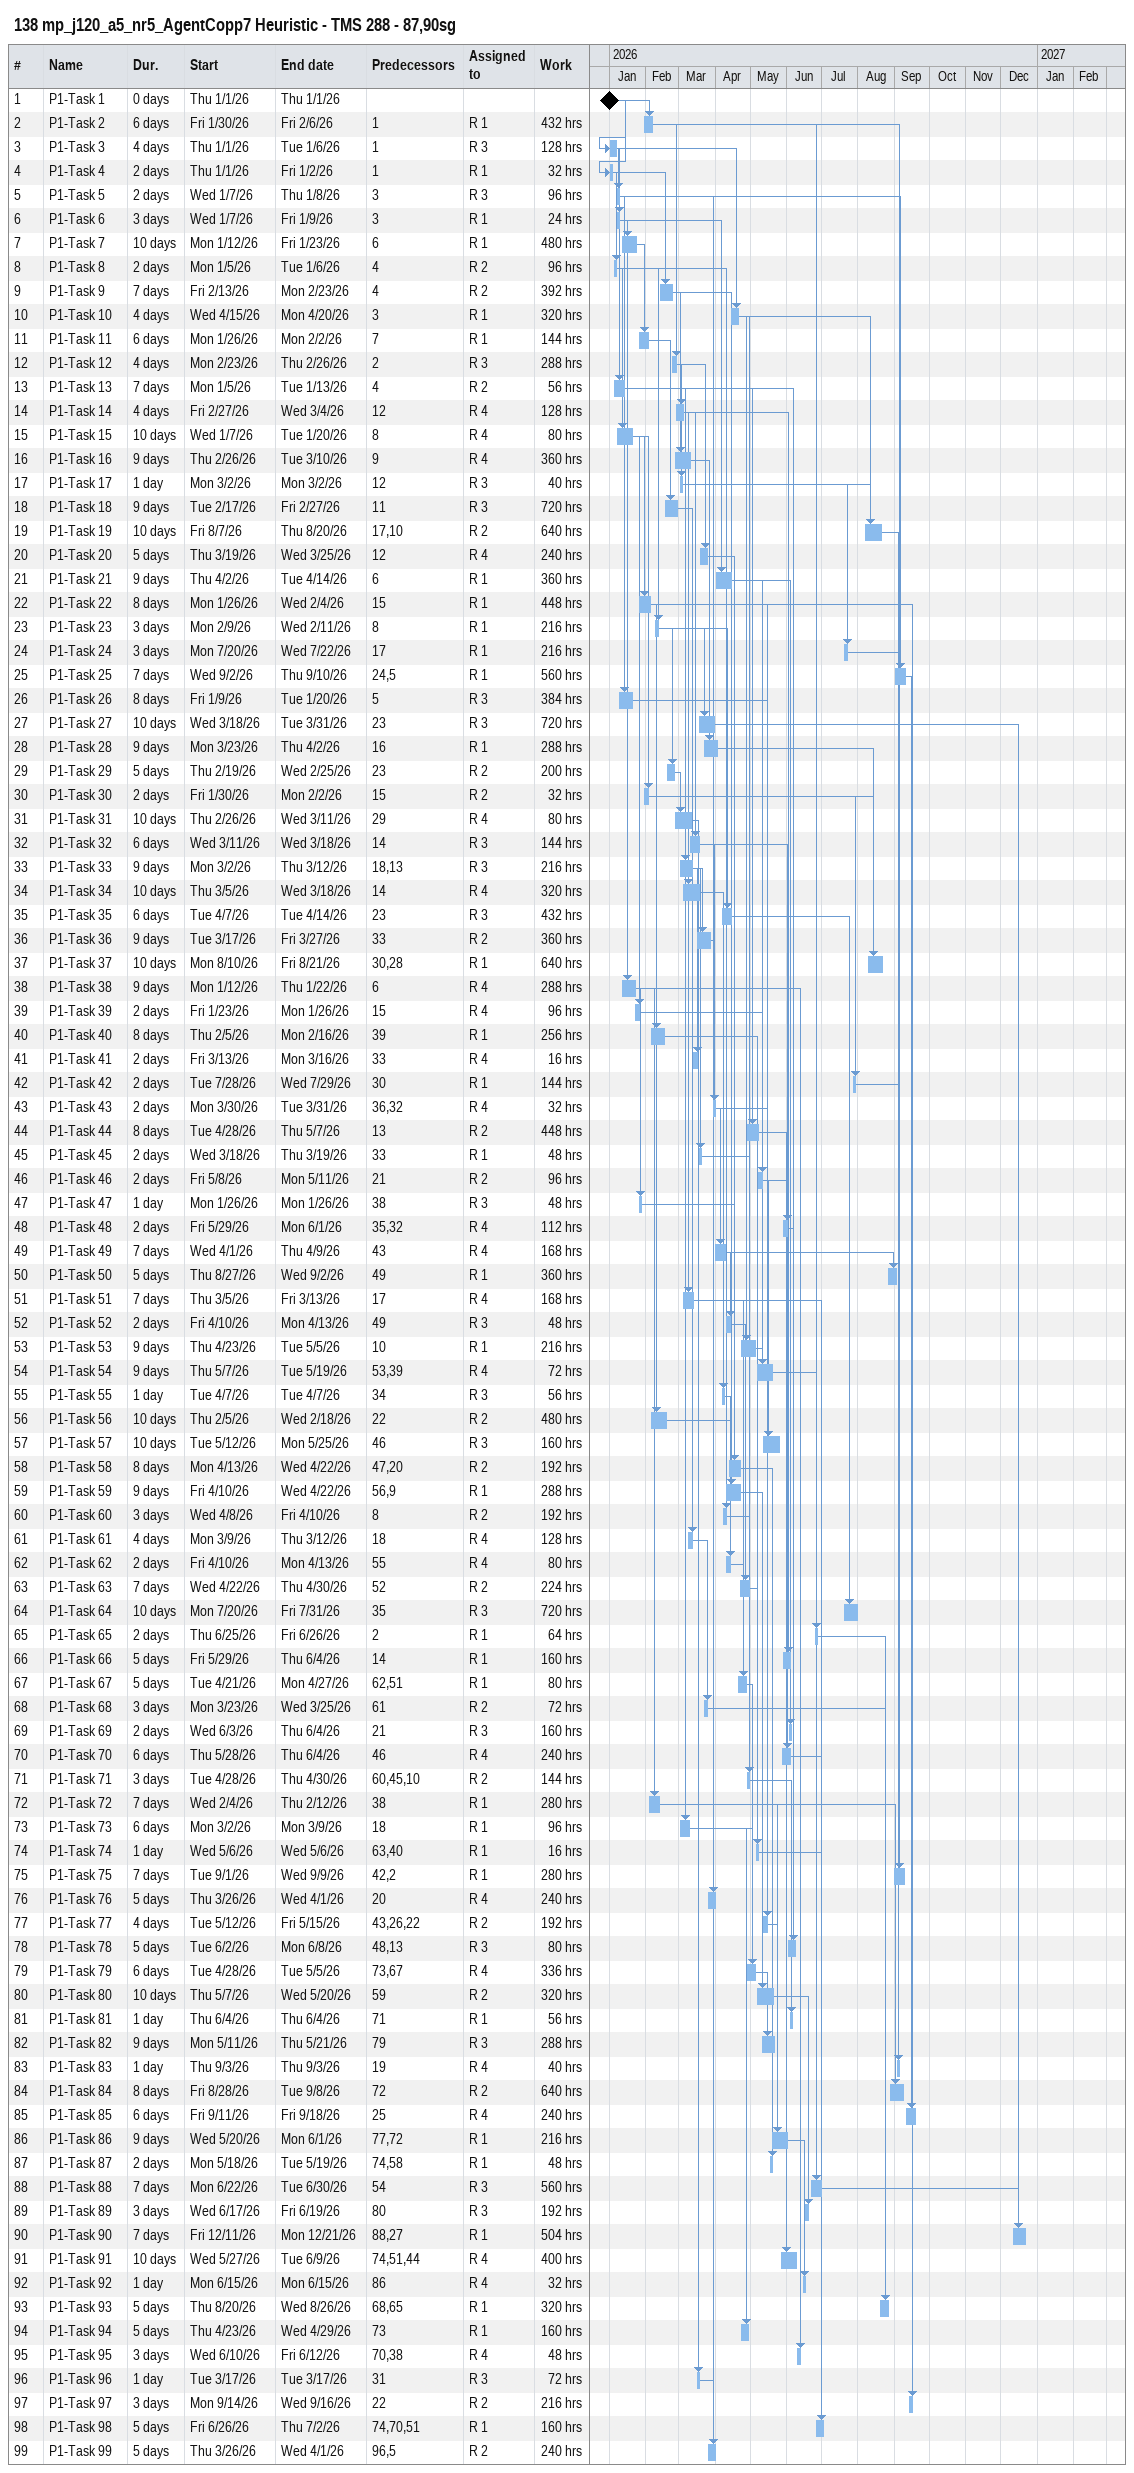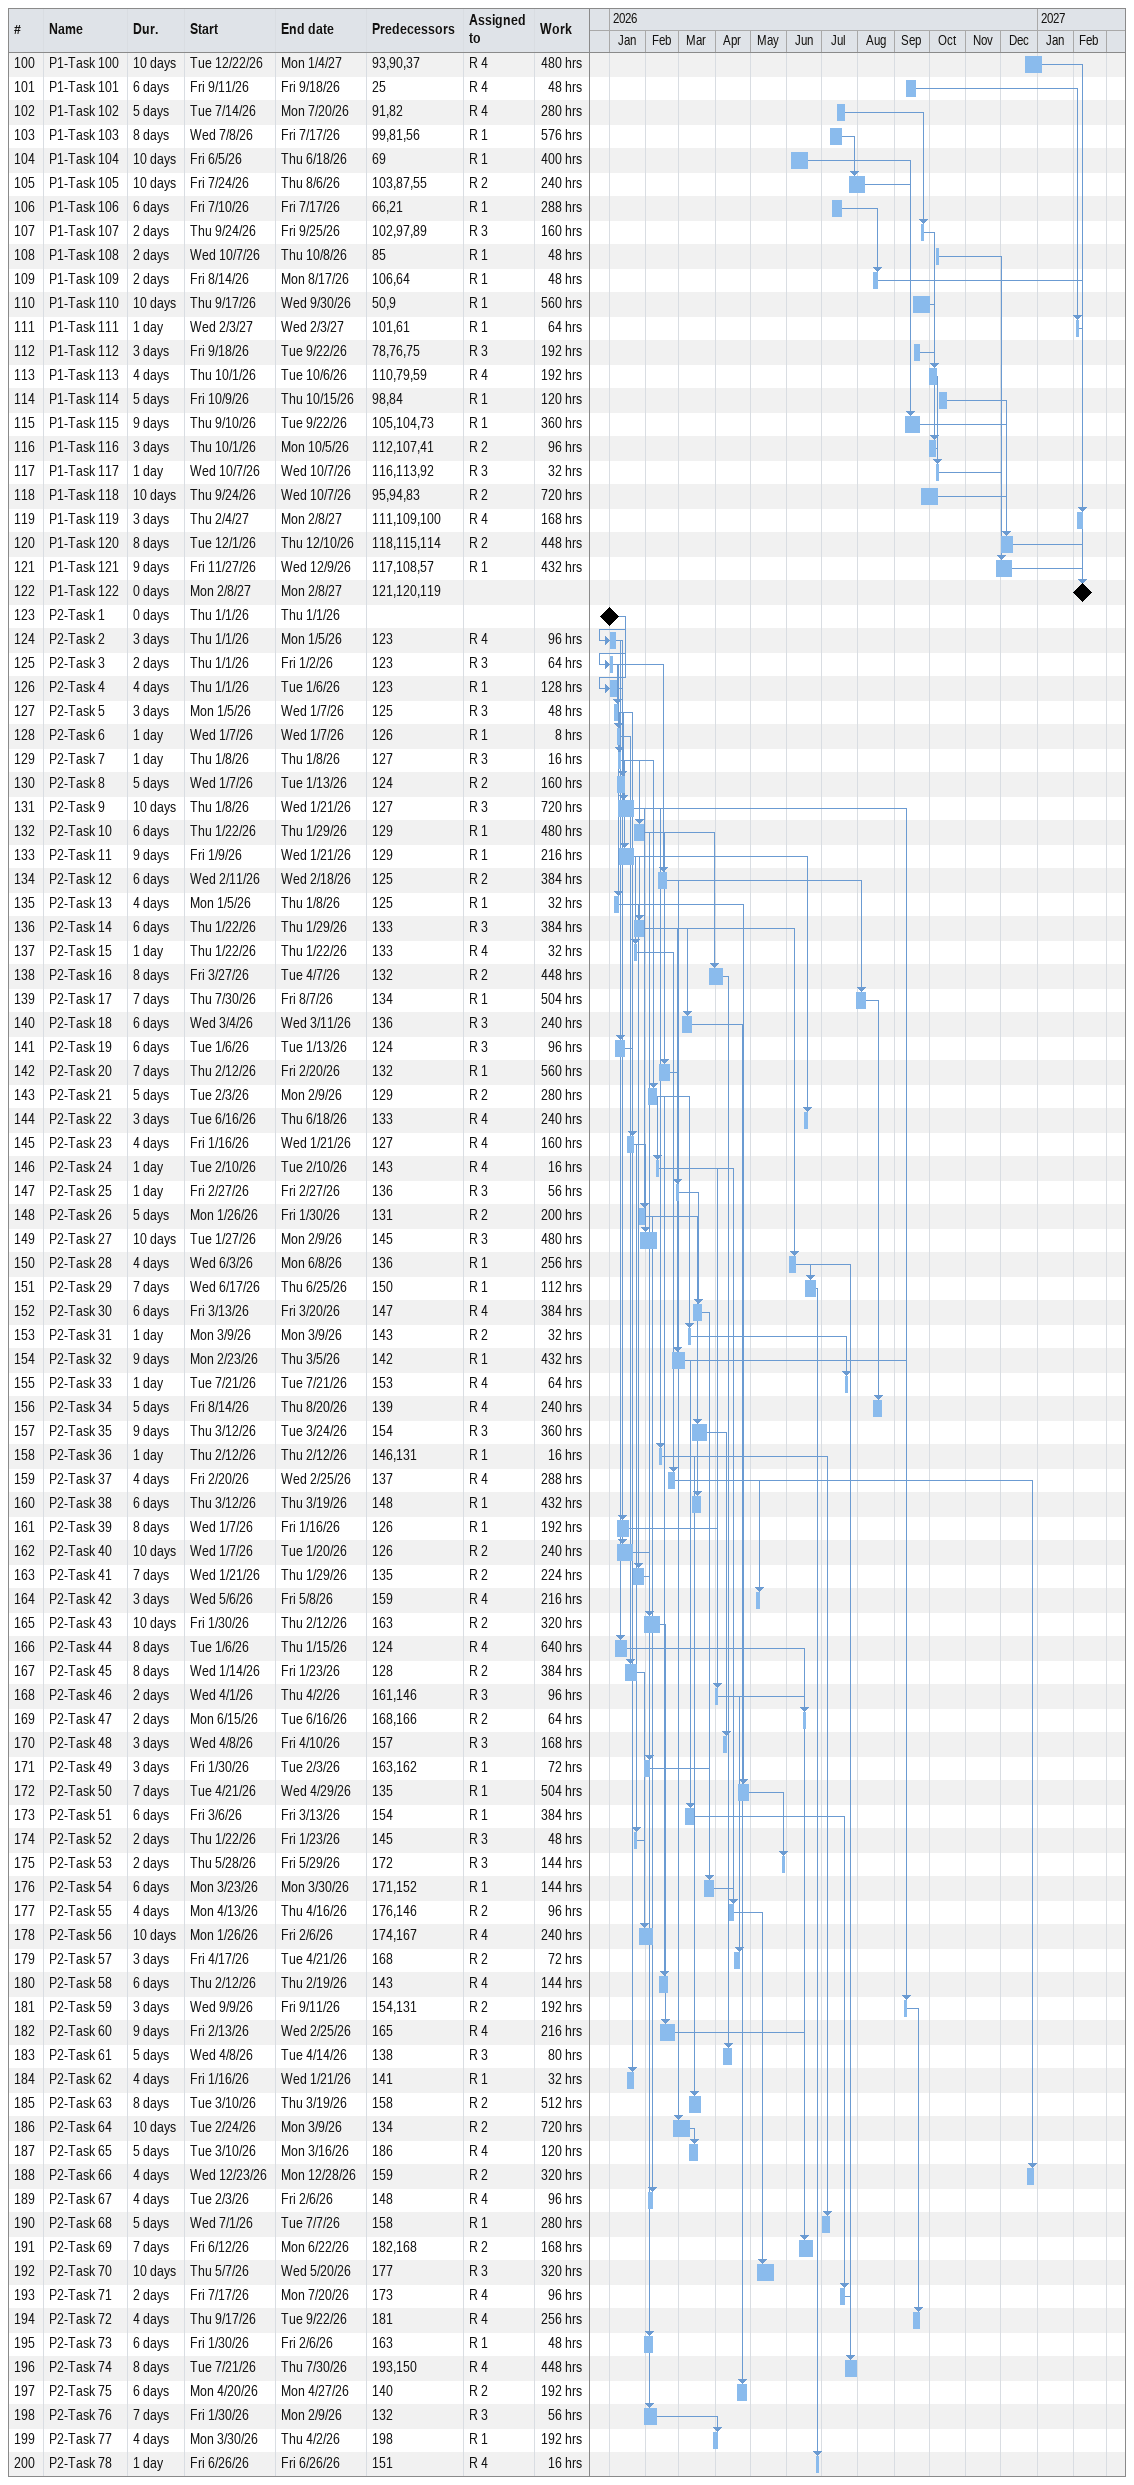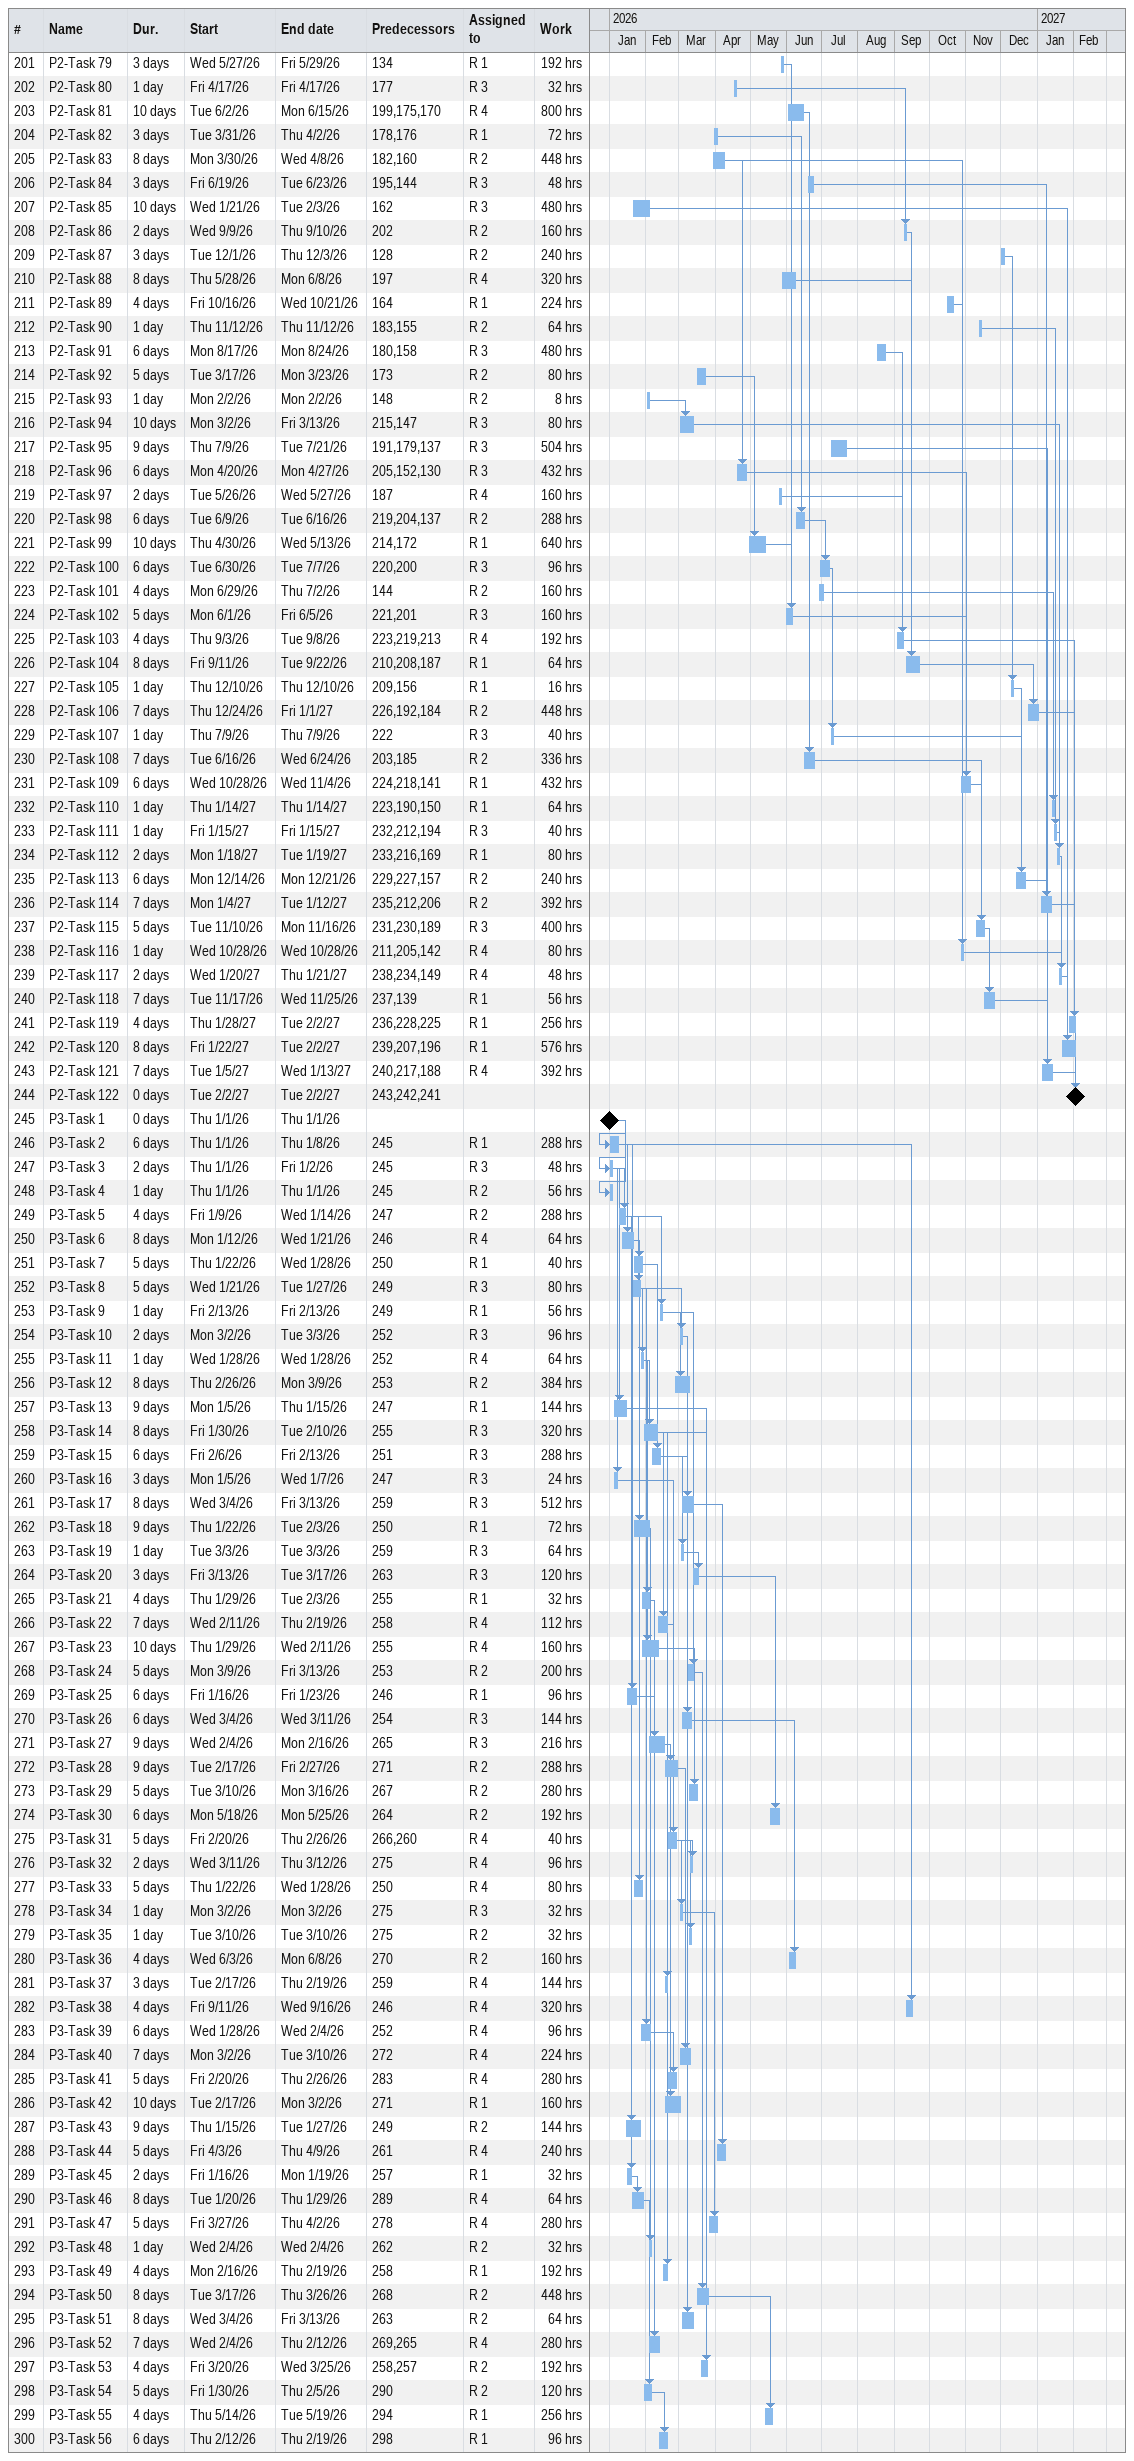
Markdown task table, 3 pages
138 mp_j120_a5_nr5_AgentCopp7 Heuristic - TMS 288 - 87,90sg

| ID | Task | Duration | Start | Finish | Predecessors | Resources | Work (h) |
|---|---|---|---|---|---|---|---|
| 1 | P1-Task 1 | 0d | 2026-01-01 | 2026-01-01 |  |  |  |
| 2 | P1-Task 2 | 6d | 2026-01-30 | 2026-02-06 | 1 | R 1 | 432 |
| 3 | P1-Task 3 | 4d | 2026-01-01 | 2026-01-06 | 1 | R 3 | 128 |
| 4 | P1-Task 4 | 2d | 2026-01-01 | 2026-01-02 | 1 | R 1 | 32 |
| 5 | P1-Task 5 | 2d | 2026-01-07 | 2026-01-08 | 3 | R 3 | 96 |
| 6 | P1-Task 6 | 3d | 2026-01-07 | 2026-01-09 | 3 | R 1 | 24 |
| 7 | P1-Task 7 | 10d | 2026-01-12 | 2026-01-23 | 6 | R 1 | 480 |
| 8 | P1-Task 8 | 2d | 2026-01-05 | 2026-01-06 | 4 | R 2 | 96 |
| 9 | P1-Task 9 | 7d | 2026-02-13 | 2026-02-23 | 4 | R 2 | 392 |
| 10 | P1-Task 10 | 4d | 2026-04-15 | 2026-04-20 | 3 | R 1 | 320 |
| 11 | P1-Task 11 | 6d | 2026-01-26 | 2026-02-02 | 7 | R 1 | 144 |
| 12 | P1-Task 12 | 4d | 2026-02-23 | 2026-02-26 | 2 | R 3 | 288 |
| 13 | P1-Task 13 | 7d | 2026-01-05 | 2026-01-13 | 4 | R 2 | 56 |
| 14 | P1-Task 14 | 4d | 2026-02-27 | 2026-03-04 | 12 | R 4 | 128 |
| 15 | P1-Task 15 | 10d | 2026-01-07 | 2026-01-20 | 8 | R 4 | 80 |
| 16 | P1-Task 16 | 9d | 2026-02-26 | 2026-03-10 | 9 | R 4 | 360 |
| 17 | P1-Task 17 | 1d | 2026-03-02 | 2026-03-02 | 12 | R 3 | 40 |
| 18 | P1-Task 18 | 9d | 2026-02-17 | 2026-02-27 | 11 | R 3 | 720 |
| 19 | P1-Task 19 | 10d | 2026-08-07 | 2026-08-20 | 17, 10 | R 2 | 640 |
| 20 | P1-Task 20 | 5d | 2026-03-19 | 2026-03-25 | 12 | R 4 | 240 |
| 21 | P1-Task 21 | 9d | 2026-04-02 | 2026-04-14 | 6 | R 1 | 360 |
| 22 | P1-Task 22 | 8d | 2026-01-26 | 2026-02-04 | 15 | R 1 | 448 |
| 23 | P1-Task 23 | 3d | 2026-02-09 | 2026-02-11 | 8 | R 1 | 216 |
| 24 | P1-Task 24 | 3d | 2026-07-20 | 2026-07-22 | 17 | R 1 | 216 |
| 25 | P1-Task 25 | 7d | 2026-09-02 | 2026-09-10 | 24, 5 | R 1 | 560 |
| 26 | P1-Task 26 | 8d | 2026-01-09 | 2026-01-20 | 5 | R 3 | 384 |
| 27 | P1-Task 27 | 10d | 2026-03-18 | 2026-03-31 | 23 | R 3 | 720 |
| 28 | P1-Task 28 | 9d | 2026-03-23 | 2026-04-02 | 16 | R 1 | 288 |
| 29 | P1-Task 29 | 5d | 2026-02-19 | 2026-02-25 | 23 | R 2 | 200 |
| 30 | P1-Task 30 | 2d | 2026-01-30 | 2026-02-02 | 15 | R 2 | 32 |
| 31 | P1-Task 31 | 10d | 2026-02-26 | 2026-03-11 | 29 | R 4 | 80 |
| 32 | P1-Task 32 | 6d | 2026-03-11 | 2026-03-18 | 14 | R 3 | 144 |
| 33 | P1-Task 33 | 9d | 2026-03-02 | 2026-03-12 | 18, 13 | R 3 | 216 |
| 34 | P1-Task 34 | 10d | 2026-03-05 | 2026-03-18 | 14 | R 4 | 320 |
| 35 | P1-Task 35 | 6d | 2026-04-07 | 2026-04-14 | 23 | R 3 | 432 |
| 36 | P1-Task 36 | 9d | 2026-03-17 | 2026-03-27 | 33 | R 2 | 360 |
| 37 | P1-Task 37 | 10d | 2026-08-10 | 2026-08-21 | 30, 28 | R 1 | 640 |
| 38 | P1-Task 38 | 9d | 2026-01-12 | 2026-01-22 | 6 | R 4 | 288 |
| 39 | P1-Task 39 | 2d | 2026-01-23 | 2026-01-26 | 15 | R 4 | 96 |
| 40 | P1-Task 40 | 8d | 2026-02-05 | 2026-02-16 | 39 | R 1 | 256 |
| 41 | P1-Task 41 | 2d | 2026-03-13 | 2026-03-16 | 33 | R 4 | 16 |
| 42 | P1-Task 42 | 2d | 2026-07-28 | 2026-07-29 | 30 | R 1 | 144 |
| 43 | P1-Task 43 | 2d | 2026-03-30 | 2026-03-31 | 36, 32 | R 4 | 32 |
| 44 | P1-Task 44 | 8d | 2026-04-28 | 2026-05-07 | 13 | R 2 | 448 |
| 45 | P1-Task 45 | 2d | 2026-03-18 | 2026-03-19 | 33 | R 1 | 48 |
| 46 | P1-Task 46 | 2d | 2026-05-08 | 2026-05-11 | 21 | R 2 | 96 |
| 47 | P1-Task 47 | 1d | 2026-01-26 | 2026-01-26 | 38 | R 3 | 48 |
| 48 | P1-Task 48 | 2d | 2026-05-29 | 2026-06-01 | 35, 32 | R 4 | 112 |
| 49 | P1-Task 49 | 7d | 2026-04-01 | 2026-04-09 | 43 | R 4 | 168 |
| 50 | P1-Task 50 | 5d | 2026-08-27 | 2026-09-02 | 49 | R 1 | 360 |
| 51 | P1-Task 51 | 7d | 2026-03-05 | 2026-03-13 | 17 | R 4 | 168 |
| 52 | P1-Task 52 | 2d | 2026-04-10 | 2026-04-13 | 49 | R 3 | 48 |
| 53 | P1-Task 53 | 9d | 2026-04-23 | 2026-05-05 | 10 | R 1 | 216 |
| 54 | P1-Task 54 | 9d | 2026-05-07 | 2026-05-19 | 53, 39 | R 4 | 72 |
| 55 | P1-Task 55 | 1d | 2026-04-07 | 2026-04-07 | 34 | R 3 | 56 |
| 56 | P1-Task 56 | 10d | 2026-02-05 | 2026-02-18 | 22 | R 2 | 480 |
| 57 | P1-Task 57 | 10d | 2026-05-12 | 2026-05-25 | 46 | R 3 | 160 |
| 58 | P1-Task 58 | 8d | 2026-04-13 | 2026-04-22 | 47, 20 | R 2 | 192 |
| 59 | P1-Task 59 | 9d | 2026-04-10 | 2026-04-22 | 56, 9 | R 1 | 288 |
| 60 | P1-Task 60 | 3d | 2026-04-08 | 2026-04-10 | 8 | R 2 | 192 |
| 61 | P1-Task 61 | 4d | 2026-03-09 | 2026-03-12 | 18 | R 4 | 128 |
| 62 | P1-Task 62 | 2d | 2026-04-10 | 2026-04-13 | 55 | R 4 | 80 |
| 63 | P1-Task 63 | 7d | 2026-04-22 | 2026-04-30 | 52 | R 2 | 224 |
| 64 | P1-Task 64 | 10d | 2026-07-20 | 2026-07-31 | 35 | R 3 | 720 |
| 65 | P1-Task 65 | 2d | 2026-06-25 | 2026-06-26 | 2 | R 1 | 64 |
| 66 | P1-Task 66 | 5d | 2026-05-29 | 2026-06-04 | 14 | R 1 | 160 |
| 67 | P1-Task 67 | 5d | 2026-04-21 | 2026-04-27 | 62, 51 | R 1 | 80 |
| 68 | P1-Task 68 | 3d | 2026-03-23 | 2026-03-25 | 61 | R 2 | 72 |
| 69 | P1-Task 69 | 2d | 2026-06-03 | 2026-06-04 | 21 | R 3 | 160 |
| 70 | P1-Task 70 | 6d | 2026-05-28 | 2026-06-04 | 46 | R 4 | 240 |
| 71 | P1-Task 71 | 3d | 2026-04-28 | 2026-04-30 | 60, 45, 10 | R 2 | 144 |
| 72 | P1-Task 72 | 7d | 2026-02-04 | 2026-02-12 | 38 | R 1 | 280 |
| 73 | P1-Task 73 | 6d | 2026-03-02 | 2026-03-09 | 18 | R 1 | 96 |
| 74 | P1-Task 74 | 1d | 2026-05-06 | 2026-05-06 | 63, 40 | R 1 | 16 |
| 75 | P1-Task 75 | 7d | 2026-09-01 | 2026-09-09 | 42, 2 | R 1 | 280 |
| 76 | P1-Task 76 | 5d | 2026-03-26 | 2026-04-01 | 20 | R 4 | 240 |
| 77 | P1-Task 77 | 4d | 2026-05-12 | 2026-05-15 | 43, 26, 22 | R 2 | 192 |
| 78 | P1-Task 78 | 5d | 2026-06-02 | 2026-06-08 | 48, 13 | R 3 | 80 |
| 79 | P1-Task 79 | 6d | 2026-04-28 | 2026-05-05 | 73, 67 | R 4 | 336 |
| 80 | P1-Task 80 | 10d | 2026-05-07 | 2026-05-20 | 59 | R 2 | 320 |
| 81 | P1-Task 81 | 1d | 2026-06-04 | 2026-06-04 | 71 | R 1 | 56 |
| 82 | P1-Task 82 | 9d | 2026-05-11 | 2026-05-21 | 79 | R 3 | 288 |
| 83 | P1-Task 83 | 1d | 2026-09-03 | 2026-09-03 | 19 | R 4 | 40 |
| 84 | P1-Task 84 | 8d | 2026-08-28 | 2026-09-08 | 72 | R 2 | 640 |
| 85 | P1-Task 85 | 6d | 2026-09-11 | 2026-09-18 | 25 | R 4 | 240 |
| 86 | P1-Task 86 | 9d | 2026-05-20 | 2026-06-01 | 77, 72 | R 1 | 216 |
| 87 | P1-Task 87 | 2d | 2026-05-18 | 2026-05-19 | 74, 58 | R 1 | 48 |
| 88 | P1-Task 88 | 7d | 2026-06-22 | 2026-06-30 | 54 | R 3 | 560 |
| 89 | P1-Task 89 | 3d | 2026-06-17 | 2026-06-19 | 80 | R 3 | 192 |
| 90 | P1-Task 90 | 7d | 2026-12-11 | 2026-12-21 | 88, 27 | R 1 | 504 |
| 91 | P1-Task 91 | 10d | 2026-05-27 | 2026-06-09 | 74, 51, 44 | R 4 | 400 |
| 92 | P1-Task 92 | 1d | 2026-06-15 | 2026-06-15 | 86 | R 4 | 32 |
| 93 | P1-Task 93 | 5d | 2026-08-20 | 2026-08-26 | 68, 65 | R 1 | 320 |
| 94 | P1-Task 94 | 5d | 2026-04-23 | 2026-04-29 | 73 | R 1 | 160 |
| 95 | P1-Task 95 | 3d | 2026-06-10 | 2026-06-12 | 70, 38 | R 4 | 48 |
| 96 | P1-Task 96 | 1d | 2026-03-17 | 2026-03-17 | 31 | R 3 | 72 |
| 97 | P1-Task 97 | 3d | 2026-09-14 | 2026-09-16 | 22 | R 2 | 216 |
| 98 | P1-Task 98 | 5d | 2026-06-26 | 2026-07-02 | 74, 70, 51 | R 1 | 160 |
| 99 | P1-Task 99 | 5d | 2026-03-26 | 2026-04-01 | 96, 5 | R 2 | 240 |
| 100 | P1-Task 100 | 10d | 2026-12-22 | 2027-01-04 | 93, 90, 37 | R 4 | 480 |
| 101 | P1-Task 101 | 6d | 2026-09-11 | 2026-09-18 | 25 | R 4 | 48 |
| 102 | P1-Task 102 | 5d | 2026-07-14 | 2026-07-20 | 91, 82 | R 4 | 280 |
| 103 | P1-Task 103 | 8d | 2026-07-08 | 2026-07-17 | 99, 81, 56 | R 1 | 576 |
| 104 | P1-Task 104 | 10d | 2026-06-05 | 2026-06-18 | 69 | R 1 | 400 |
| 105 | P1-Task 105 | 10d | 2026-07-24 | 2026-08-06 | 103, 87, 55 | R 2 | 240 |
| 106 | P1-Task 106 | 6d | 2026-07-10 | 2026-07-17 | 66, 21 | R 1 | 288 |
| 107 | P1-Task 107 | 2d | 2026-09-24 | 2026-09-25 | 102, 97, 89 | R 3 | 160 |
| 108 | P1-Task 108 | 2d | 2026-10-07 | 2026-10-08 | 85 | R 1 | 48 |
| 109 | P1-Task 109 | 2d | 2026-08-14 | 2026-08-17 | 106, 64 | R 1 | 48 |
| 110 | P1-Task 110 | 10d | 2026-09-17 | 2026-09-30 | 50, 9 | R 1 | 560 |
| 111 | P1-Task 111 | 1d | 2027-02-03 | 2027-02-03 | 101, 61 | R 1 | 64 |
| 112 | P1-Task 112 | 3d | 2026-09-18 | 2026-09-22 | 78, 76, 75 | R 3 | 192 |
| 113 | P1-Task 113 | 4d | 2026-10-01 | 2026-10-06 | 110, 79, 59 | R 4 | 192 |
| 114 | P1-Task 114 | 5d | 2026-10-09 | 2026-10-15 | 98, 84 | R 1 | 120 |
| 115 | P1-Task 115 | 9d | 2026-09-10 | 2026-09-22 | 105, 104, 73 | R 1 | 360 |
| 116 | P1-Task 116 | 3d | 2026-10-01 | 2026-10-05 | 112, 107, 41 | R 2 | 96 |
| 117 | P1-Task 117 | 1d | 2026-10-07 | 2026-10-07 | 116, 113, 92 | R 3 | 32 |
| 118 | P1-Task 118 | 10d | 2026-09-24 | 2026-10-07 | 95, 94, 83 | R 2 | 720 |
| 119 | P1-Task 119 | 3d | 2027-02-04 | 2027-02-08 | 111, 109, 100 | R 4 | 168 |
| 120 | P1-Task 120 | 8d | 2026-12-01 | 2026-12-10 | 118, 115, 114 | R 2 | 448 |
| 121 | P1-Task 121 | 9d | 2026-11-27 | 2026-12-09 | 117, 108, 57 | R 1 | 432 |
| 122 | P1-Task 122 | 0d | 2027-02-08 | 2027-02-08 | 121, 120, 119 |  |  |
| 123 | P2-Task 1 | 0d | 2026-01-01 | 2026-01-01 |  |  |  |
| 124 | P2-Task 2 | 3d | 2026-01-01 | 2026-01-05 | 123 | R 4 | 96 |
| 125 | P2-Task 3 | 2d | 2026-01-01 | 2026-01-02 | 123 | R 3 | 64 |
| 126 | P2-Task 4 | 4d | 2026-01-01 | 2026-01-06 | 123 | R 1 | 128 |
| 127 | P2-Task 5 | 3d | 2026-01-05 | 2026-01-07 | 125 | R 3 | 48 |
| 128 | P2-Task 6 | 1d | 2026-01-07 | 2026-01-07 | 126 | R 1 | 8 |
| 129 | P2-Task 7 | 1d | 2026-01-08 | 2026-01-08 | 127 | R 3 | 16 |
| 130 | P2-Task 8 | 5d | 2026-01-07 | 2026-01-13 | 124 | R 2 | 160 |
| 131 | P2-Task 9 | 10d | 2026-01-08 | 2026-01-21 | 127 | R 3 | 720 |
| 132 | P2-Task 10 | 6d | 2026-01-22 | 2026-01-29 | 129 | R 1 | 480 |
| 133 | P2-Task 11 | 9d | 2026-01-09 | 2026-01-21 | 129 | R 1 | 216 |
| 134 | P2-Task 12 | 6d | 2026-02-11 | 2026-02-18 | 125 | R 2 | 384 |
| 135 | P2-Task 13 | 4d | 2026-01-05 | 2026-01-08 | 125 | R 1 | 32 |
| 136 | P2-Task 14 | 6d | 2026-01-22 | 2026-01-29 | 133 | R 3 | 384 |
| 137 | P2-Task 15 | 1d | 2026-01-22 | 2026-01-22 | 133 | R 4 | 32 |
| 138 | P2-Task 16 | 8d | 2026-03-27 | 2026-04-07 | 132 | R 2 | 448 |
| 139 | P2-Task 17 | 7d | 2026-07-30 | 2026-08-07 | 134 | R 1 | 504 |
| 140 | P2-Task 18 | 6d | 2026-03-04 | 2026-03-11 | 136 | R 3 | 240 |
| 141 | P2-Task 19 | 6d | 2026-01-06 | 2026-01-13 | 124 | R 3 | 96 |
| 142 | P2-Task 20 | 7d | 2026-02-12 | 2026-02-20 | 132 | R 1 | 560 |
| 143 | P2-Task 21 | 5d | 2026-02-03 | 2026-02-09 | 129 | R 2 | 280 |
| 144 | P2-Task 22 | 3d | 2026-06-16 | 2026-06-18 | 133 | R 4 | 240 |
| 145 | P2-Task 23 | 4d | 2026-01-16 | 2026-01-21 | 127 | R 4 | 160 |
| 146 | P2-Task 24 | 1d | 2026-02-10 | 2026-02-10 | 143 | R 4 | 16 |
| 147 | P2-Task 25 | 1d | 2026-02-27 | 2026-02-27 | 136 | R 3 | 56 |
| 148 | P2-Task 26 | 5d | 2026-01-26 | 2026-01-30 | 131 | R 2 | 200 |
| 149 | P2-Task 27 | 10d | 2026-01-27 | 2026-02-09 | 145 | R 3 | 480 |
| 150 | P2-Task 28 | 4d | 2026-06-03 | 2026-06-08 | 136 | R 1 | 256 |
| 151 | P2-Task 29 | 7d | 2026-06-17 | 2026-06-25 | 150 | R 1 | 112 |
| 152 | P2-Task 30 | 6d | 2026-03-13 | 2026-03-20 | 147 | R 4 | 384 |
| 153 | P2-Task 31 | 1d | 2026-03-09 | 2026-03-09 | 143 | R 2 | 32 |
| 154 | P2-Task 32 | 9d | 2026-02-23 | 2026-03-05 | 142 | R 1 | 432 |
| 155 | P2-Task 33 | 1d | 2026-07-21 | 2026-07-21 | 153 | R 4 | 64 |
| 156 | P2-Task 34 | 5d | 2026-08-14 | 2026-08-20 | 139 | R 4 | 240 |
| 157 | P2-Task 35 | 9d | 2026-03-12 | 2026-03-24 | 154 | R 3 | 360 |
| 158 | P2-Task 36 | 1d | 2026-02-12 | 2026-02-12 | 146, 131 | R 1 | 16 |
| 159 | P2-Task 37 | 4d | 2026-02-20 | 2026-02-25 | 137 | R 4 | 288 |
| 160 | P2-Task 38 | 6d | 2026-03-12 | 2026-03-19 | 148 | R 1 | 432 |
| 161 | P2-Task 39 | 8d | 2026-01-07 | 2026-01-16 | 126 | R 1 | 192 |
| 162 | P2-Task 40 | 10d | 2026-01-07 | 2026-01-20 | 126 | R 2 | 240 |
| 163 | P2-Task 41 | 7d | 2026-01-21 | 2026-01-29 | 135 | R 2 | 224 |
| 164 | P2-Task 42 | 3d | 2026-05-06 | 2026-05-08 | 159 | R 4 | 216 |
| 165 | P2-Task 43 | 10d | 2026-01-30 | 2026-02-12 | 163 | R 2 | 320 |
| 166 | P2-Task 44 | 8d | 2026-01-06 | 2026-01-15 | 124 | R 4 | 640 |
| 167 | P2-Task 45 | 8d | 2026-01-14 | 2026-01-23 | 128 | R 2 | 384 |
| 168 | P2-Task 46 | 2d | 2026-04-01 | 2026-04-02 | 161, 146 | R 3 | 96 |
| 169 | P2-Task 47 | 2d | 2026-06-15 | 2026-06-16 | 168, 166 | R 2 | 64 |
| 170 | P2-Task 48 | 3d | 2026-04-08 | 2026-04-10 | 157 | R 3 | 168 |
| 171 | P2-Task 49 | 3d | 2026-01-30 | 2026-02-03 | 163, 162 | R 1 | 72 |
| 172 | P2-Task 50 | 7d | 2026-04-21 | 2026-04-29 | 135 | R 1 | 504 |
| 173 | P2-Task 51 | 6d | 2026-03-06 | 2026-03-13 | 154 | R 1 | 384 |
| 174 | P2-Task 52 | 2d | 2026-01-22 | 2026-01-23 | 145 | R 3 | 48 |
| 175 | P2-Task 53 | 2d | 2026-05-28 | 2026-05-29 | 172 | R 3 | 144 |
| 176 | P2-Task 54 | 6d | 2026-03-23 | 2026-03-30 | 171, 152 | R 1 | 144 |
| 177 | P2-Task 55 | 4d | 2026-04-13 | 2026-04-16 | 176, 146 | R 2 | 96 |
| 178 | P2-Task 56 | 10d | 2026-01-26 | 2026-02-06 | 174, 167 | R 4 | 240 |
| 179 | P2-Task 57 | 3d | 2026-04-17 | 2026-04-21 | 168 | R 2 | 72 |
| 180 | P2-Task 58 | 6d | 2026-02-12 | 2026-02-19 | 143 | R 4 | 144 |
| 181 | P2-Task 59 | 3d | 2026-09-09 | 2026-09-11 | 154, 131 | R 2 | 192 |
| 182 | P2-Task 60 | 9d | 2026-02-13 | 2026-02-25 | 165 | R 4 | 216 |
| 183 | P2-Task 61 | 5d | 2026-04-08 | 2026-04-14 | 138 | R 3 | 80 |
| 184 | P2-Task 62 | 4d | 2026-01-16 | 2026-01-21 | 141 | R 1 | 32 |
| 185 | P2-Task 63 | 8d | 2026-03-10 | 2026-03-19 | 158 | R 2 | 512 |
| 186 | P2-Task 64 | 10d | 2026-02-24 | 2026-03-09 | 134 | R 2 | 720 |
| 187 | P2-Task 65 | 5d | 2026-03-10 | 2026-03-16 | 186 | R 4 | 120 |
| 188 | P2-Task 66 | 4d | 2026-12-23 | 2026-12-28 | 159 | R 2 | 320 |
| 189 | P2-Task 67 | 4d | 2026-02-03 | 2026-02-06 | 148 | R 4 | 96 |
| 190 | P2-Task 68 | 5d | 2026-07-01 | 2026-07-07 | 158 | R 1 | 280 |
| 191 | P2-Task 69 | 7d | 2026-06-12 | 2026-06-22 | 182, 168 | R 2 | 168 |
| 192 | P2-Task 70 | 10d | 2026-05-07 | 2026-05-20 | 177 | R 3 | 320 |
| 193 | P2-Task 71 | 2d | 2026-07-17 | 2026-07-20 | 173 | R 4 | 96 |
| 194 | P2-Task 72 | 4d | 2026-09-17 | 2026-09-22 | 181 | R 4 | 256 |
| 195 | P2-Task 73 | 6d | 2026-01-30 | 2026-02-06 | 163 | R 1 | 48 |
| 196 | P2-Task 74 | 8d | 2026-07-21 | 2026-07-30 | 193, 150 | R 4 | 448 |
| 197 | P2-Task 75 | 6d | 2026-04-20 | 2026-04-27 | 140 | R 2 | 192 |
| 198 | P2-Task 76 | 7d | 2026-01-30 | 2026-02-09 | 132 | R 3 | 56 |
| 199 | P2-Task 77 | 4d | 2026-03-30 | 2026-04-02 | 198 | R 1 | 192 |
| 200 | P2-Task 78 | 1d | 2026-06-26 | 2026-06-26 | 151 | R 4 | 16 |
| 201 | P2-Task 79 | 3d | 2026-05-27 | 2026-05-29 | 134 | R 1 | 192 |
| 202 | P2-Task 80 | 1d | 2026-04-17 | 2026-04-17 | 177 | R 3 | 32 |
| 203 | P2-Task 81 | 10d | 2026-06-02 | 2026-06-15 | 199, 175, 170 | R 4 | 800 |
| 204 | P2-Task 82 | 3d | 2026-03-31 | 2026-04-02 | 178, 176 | R 1 | 72 |
| 205 | P2-Task 83 | 8d | 2026-03-30 | 2026-04-08 | 182, 160 | R 2 | 448 |
| 206 | P2-Task 84 | 3d | 2026-06-19 | 2026-06-23 | 195, 144 | R 3 | 48 |
| 207 | P2-Task 85 | 10d | 2026-01-21 | 2026-02-03 | 162 | R 3 | 480 |
| 208 | P2-Task 86 | 2d | 2026-09-09 | 2026-09-10 | 202 | R 2 | 160 |
| 209 | P2-Task 87 | 3d | 2026-12-01 | 2026-12-03 | 128 | R 2 | 240 |
| 210 | P2-Task 88 | 8d | 2026-05-28 | 2026-06-08 | 197 | R 4 | 320 |
| 211 | P2-Task 89 | 4d | 2026-10-16 | 2026-10-21 | 164 | R 1 | 224 |
| 212 | P2-Task 90 | 1d | 2026-11-12 | 2026-11-12 | 183, 155 | R 2 | 64 |
| 213 | P2-Task 91 | 6d | 2026-08-17 | 2026-08-24 | 180, 158 | R 3 | 480 |
| 214 | P2-Task 92 | 5d | 2026-03-17 | 2026-03-23 | 173 | R 2 | 80 |
| 215 | P2-Task 93 | 1d | 2026-02-02 | 2026-02-02 | 148 | R 2 | 8 |
| 216 | P2-Task 94 | 10d | 2026-03-02 | 2026-03-13 | 215, 147 | R 3 | 80 |
| 217 | P2-Task 95 | 9d | 2026-07-09 | 2026-07-21 | 191, 179, 137 | R 3 | 504 |
| 218 | P2-Task 96 | 6d | 2026-04-20 | 2026-04-27 | 205, 152, 130 | R 3 | 432 |
| 219 | P2-Task 97 | 2d | 2026-05-26 | 2026-05-27 | 187 | R 4 | 160 |
| 220 | P2-Task 98 | 6d | 2026-06-09 | 2026-06-16 | 219, 204, 137 | R 2 | 288 |
| 221 | P2-Task 99 | 10d | 2026-04-30 | 2026-05-13 | 214, 172 | R 1 | 640 |
| 222 | P2-Task 100 | 6d | 2026-06-30 | 2026-07-07 | 220, 200 | R 3 | 96 |
| 223 | P2-Task 101 | 4d | 2026-06-29 | 2026-07-02 | 144 | R 2 | 160 |
| 224 | P2-Task 102 | 5d | 2026-06-01 | 2026-06-05 | 221, 201 | R 3 | 160 |
| 225 | P2-Task 103 | 4d | 2026-09-03 | 2026-09-08 | 223, 219, 213 | R 4 | 192 |
| 226 | P2-Task 104 | 8d | 2026-09-11 | 2026-09-22 | 210, 208, 187 | R 1 | 64 |
| 227 | P2-Task 105 | 1d | 2026-12-10 | 2026-12-10 | 209, 156 | R 1 | 16 |
| 228 | P2-Task 106 | 7d | 2026-12-24 | 2027-01-01 | 226, 192, 184 | R 2 | 448 |
| 229 | P2-Task 107 | 1d | 2026-07-09 | 2026-07-09 | 222 | R 3 | 40 |
| 230 | P2-Task 108 | 7d | 2026-06-16 | 2026-06-24 | 203, 185 | R 2 | 336 |
| 231 | P2-Task 109 | 6d | 2026-10-28 | 2026-11-04 | 224, 218, 141 | R 1 | 432 |
| 232 | P2-Task 110 | 1d | 2027-01-14 | 2027-01-14 | 223, 190, 150 | R 1 | 64 |
| 233 | P2-Task 111 | 1d | 2027-01-15 | 2027-01-15 | 232, 212, 194 | R 3 | 40 |
| 234 | P2-Task 112 | 2d | 2027-01-18 | 2027-01-19 | 233, 216, 169 | R 1 | 80 |
| 235 | P2-Task 113 | 6d | 2026-12-14 | 2026-12-21 | 229, 227, 157 | R 2 | 240 |
| 236 | P2-Task 114 | 7d | 2027-01-04 | 2027-01-12 | 235, 212, 206 | R 2 | 392 |
| 237 | P2-Task 115 | 5d | 2026-11-10 | 2026-11-16 | 231, 230, 189 | R 3 | 400 |
| 238 | P2-Task 116 | 1d | 2026-10-28 | 2026-10-28 | 211, 205, 142 | R 4 | 80 |
| 239 | P2-Task 117 | 2d | 2027-01-20 | 2027-01-21 | 238, 234, 149 | R 4 | 48 |
| 240 | P2-Task 118 | 7d | 2026-11-17 | 2026-11-25 | 237, 139 | R 1 | 56 |
| 241 | P2-Task 119 | 4d | 2027-01-28 | 2027-02-02 | 236, 228, 225 | R 1 | 256 |
| 242 | P2-Task 120 | 8d | 2027-01-22 | 2027-02-02 | 239, 207, 196 | R 1 | 576 |
| 243 | P2-Task 121 | 7d | 2027-01-05 | 2027-01-13 | 240, 217, 188 | R 4 | 392 |
| 244 | P2-Task 122 | 0d | 2027-02-02 | 2027-02-02 | 243, 242, 241 |  |  |
| 245 | P3-Task 1 | 0d | 2026-01-01 | 2026-01-01 |  |  |  |
| 246 | P3-Task 2 | 6d | 2026-01-01 | 2026-01-08 | 245 | R 1 | 288 |
| 247 | P3-Task 3 | 2d | 2026-01-01 | 2026-01-02 | 245 | R 3 | 48 |
| 248 | P3-Task 4 | 1d | 2026-01-01 | 2026-01-01 | 245 | R 2 | 56 |
| 249 | P3-Task 5 | 4d | 2026-01-09 | 2026-01-14 | 247 | R 2 | 288 |
| 250 | P3-Task 6 | 8d | 2026-01-12 | 2026-01-21 | 246 | R 4 | 64 |
| 251 | P3-Task 7 | 5d | 2026-01-22 | 2026-01-28 | 250 | R 1 | 40 |
| 252 | P3-Task 8 | 5d | 2026-01-21 | 2026-01-27 | 249 | R 3 | 80 |
| 253 | P3-Task 9 | 1d | 2026-02-13 | 2026-02-13 | 249 | R 1 | 56 |
| 254 | P3-Task 10 | 2d | 2026-03-02 | 2026-03-03 | 252 | R 3 | 96 |
| 255 | P3-Task 11 | 1d | 2026-01-28 | 2026-01-28 | 252 | R 4 | 64 |
| 256 | P3-Task 12 | 8d | 2026-02-26 | 2026-03-09 | 253 | R 2 | 384 |
| 257 | P3-Task 13 | 9d | 2026-01-05 | 2026-01-15 | 247 | R 1 | 144 |
| 258 | P3-Task 14 | 8d | 2026-01-30 | 2026-02-10 | 255 | R 3 | 320 |
| 259 | P3-Task 15 | 6d | 2026-02-06 | 2026-02-13 | 251 | R 3 | 288 |
| 260 | P3-Task 16 | 3d | 2026-01-05 | 2026-01-07 | 247 | R 3 | 24 |
| 261 | P3-Task 17 | 8d | 2026-03-04 | 2026-03-13 | 259 | R 3 | 512 |
| 262 | P3-Task 18 | 9d | 2026-01-22 | 2026-02-03 | 250 | R 1 | 72 |
| 263 | P3-Task 19 | 1d | 2026-03-03 | 2026-03-03 | 259 | R 3 | 64 |
| 264 | P3-Task 20 | 3d | 2026-03-13 | 2026-03-17 | 263 | R 3 | 120 |
| 265 | P3-Task 21 | 4d | 2026-01-29 | 2026-02-03 | 255 | R 1 | 32 |
| 266 | P3-Task 22 | 7d | 2026-02-11 | 2026-02-19 | 258 | R 4 | 112 |
| 267 | P3-Task 23 | 10d | 2026-01-29 | 2026-02-11 | 255 | R 4 | 160 |
| 268 | P3-Task 24 | 5d | 2026-03-09 | 2026-03-13 | 253 | R 2 | 200 |
| 269 | P3-Task 25 | 6d | 2026-01-16 | 2026-01-23 | 246 | R 1 | 96 |
| 270 | P3-Task 26 | 6d | 2026-03-04 | 2026-03-11 | 254 | R 3 | 144 |
| 271 | P3-Task 27 | 9d | 2026-02-04 | 2026-02-16 | 265 | R 3 | 216 |
| 272 | P3-Task 28 | 9d | 2026-02-17 | 2026-02-27 | 271 | R 2 | 288 |
| 273 | P3-Task 29 | 5d | 2026-03-10 | 2026-03-16 | 267 | R 2 | 280 |
| 274 | P3-Task 30 | 6d | 2026-05-18 | 2026-05-25 | 264 | R 2 | 192 |
| 275 | P3-Task 31 | 5d | 2026-02-20 | 2026-02-26 | 266, 260 | R 4 | 40 |
| 276 | P3-Task 32 | 2d | 2026-03-11 | 2026-03-12 | 275 | R 4 | 96 |
| 277 | P3-Task 33 | 5d | 2026-01-22 | 2026-01-28 | 250 | R 4 | 80 |
| 278 | P3-Task 34 | 1d | 2026-03-02 | 2026-03-02 | 275 | R 3 | 32 |
| 279 | P3-Task 35 | 1d | 2026-03-10 | 2026-03-10 | 275 | R 2 | 32 |
| 280 | P3-Task 36 | 4d | 2026-06-03 | 2026-06-08 | 270 | R 2 | 160 |
| 281 | P3-Task 37 | 3d | 2026-02-17 | 2026-02-19 | 259 | R 4 | 144 |
| 282 | P3-Task 38 | 4d | 2026-09-11 | 2026-09-16 | 246 | R 4 | 320 |
| 283 | P3-Task 39 | 6d | 2026-01-28 | 2026-02-04 | 252 | R 4 | 96 |
| 284 | P3-Task 40 | 7d | 2026-03-02 | 2026-03-10 | 272 | R 4 | 224 |
| 285 | P3-Task 41 | 5d | 2026-02-20 | 2026-02-26 | 283 | R 4 | 280 |
| 286 | P3-Task 42 | 10d | 2026-02-17 | 2026-03-02 | 271 | R 1 | 160 |
| 287 | P3-Task 43 | 9d | 2026-01-15 | 2026-01-27 | 249 | R 2 | 144 |
| 288 | P3-Task 44 | 5d | 2026-04-03 | 2026-04-09 | 261 | R 4 | 240 |
| 289 | P3-Task 45 | 2d | 2026-01-16 | 2026-01-19 | 257 | R 1 | 32 |
| 290 | P3-Task 46 | 8d | 2026-01-20 | 2026-01-29 | 289 | R 4 | 64 |
| 291 | P3-Task 47 | 5d | 2026-03-27 | 2026-04-02 | 278 | R 4 | 280 |
| 292 | P3-Task 48 | 1d | 2026-02-04 | 2026-02-04 | 262 | R 2 | 32 |
| 293 | P3-Task 49 | 4d | 2026-02-16 | 2026-02-19 | 258 | R 1 | 192 |
| 294 | P3-Task 50 | 8d | 2026-03-17 | 2026-03-26 | 268 | R 2 | 448 |
| 295 | P3-Task 51 | 8d | 2026-03-04 | 2026-03-13 | 263 | R 2 | 64 |
| 296 | P3-Task 52 | 7d | 2026-02-04 | 2026-02-12 | 269, 265 | R 4 | 280 |
| 297 | P3-Task 53 | 4d | 2026-03-20 | 2026-03-25 | 258, 257 | R 2 | 192 |
| 298 | P3-Task 54 | 5d | 2026-01-30 | 2026-02-05 | 290 | R 2 | 120 |
| 299 | P3-Task 55 | 4d | 2026-05-14 | 2026-05-19 | 294 | R 1 | 256 |
| 300 | P3-Task 56 | 6d | 2026-02-12 | 2026-02-19 | 298 | R 1 | 96 |
